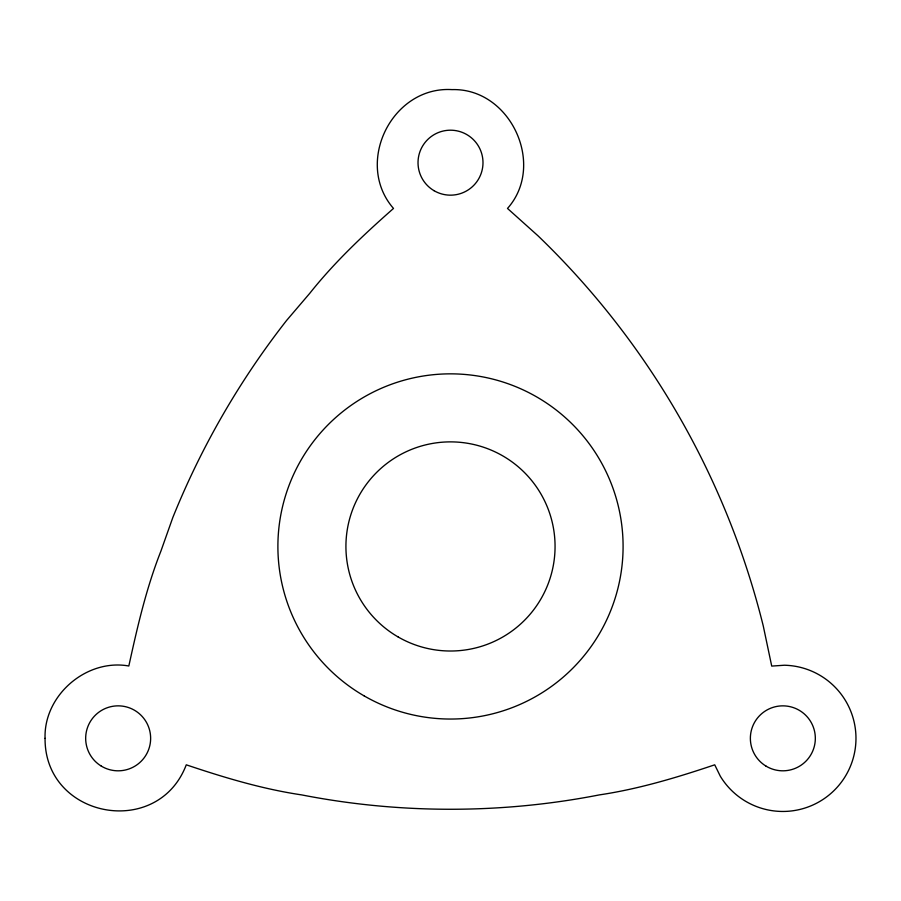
<?xml version="1.0" encoding="UTF-8"?>
<svg xmlns="http://www.w3.org/2000/svg" width="901" height="901" viewBox="0 0 901 901"><rect width="100%" height="100%" fill="white"/><g stroke="black" fill="none" stroke-linecap="round" stroke-linejoin="round"><path stroke-width="1.35" d="M45.061 738.336C44.442 818.221 157.9 839.507 186.27 764.814C223.944 777.484 262.337 789.062 301.722 794.907C399.594 814.053 501.418 814.042 599.289 794.907C638.663 789.062 677.056 777.484 714.718 764.814L720.304 776.212A73.116 73.116 0 0 0 846.174 774.894A73.116 73.116 0 0 0 784.377 665.231L771.718 666.087L763.271 625.992A812.657 812.657 0 0 0 538.01 235.814L507.5 208.446C546.265 164.883 510.349 87.847 452.032 89.616C391.98 85.922 353.924 163.047 393.5 208.446C363.689 234.722 334.474 262.191 309.719 293.366L286.586 320.463A812.657 812.657 0 0 0 172.834 517.489L160.93 551.074C146.277 588.094 137.335 627.175 128.832 665.997C86.462 658.406 43.665 695.257 45.061 738.336M101.284 766.098A32.492 32.492 0 0 0 150.636 739.057A32.492 32.492 0 0 0 102.545 709.842A32.492 32.492 0 0 0 101.284 766.098M766.019 766.12A32.492 32.492 0 0 0 815.326 739.011A32.492 32.492 0 0 0 767.202 709.864A32.492 32.492 0 0 0 766.019 766.12M434.057 190.697A32.492 32.492 0 0 0 482.992 162.923A32.492 32.492 0 0 0 434.462 134.429A32.492 32.492 0 0 0 434.057 190.697M398.208 637.007A104.572 104.572 0 0 0 555.061 546.445A104.572 104.572 0 0 0 398.208 455.883A104.572 104.572 0 0 0 398.208 637.007M364.195 695.921A172.598 172.598 0 0 0 623.087 546.445A172.598 172.598 0 0 0 364.195 396.969A172.598 172.598 0 0 0 364.195 695.921"/></g></svg>
